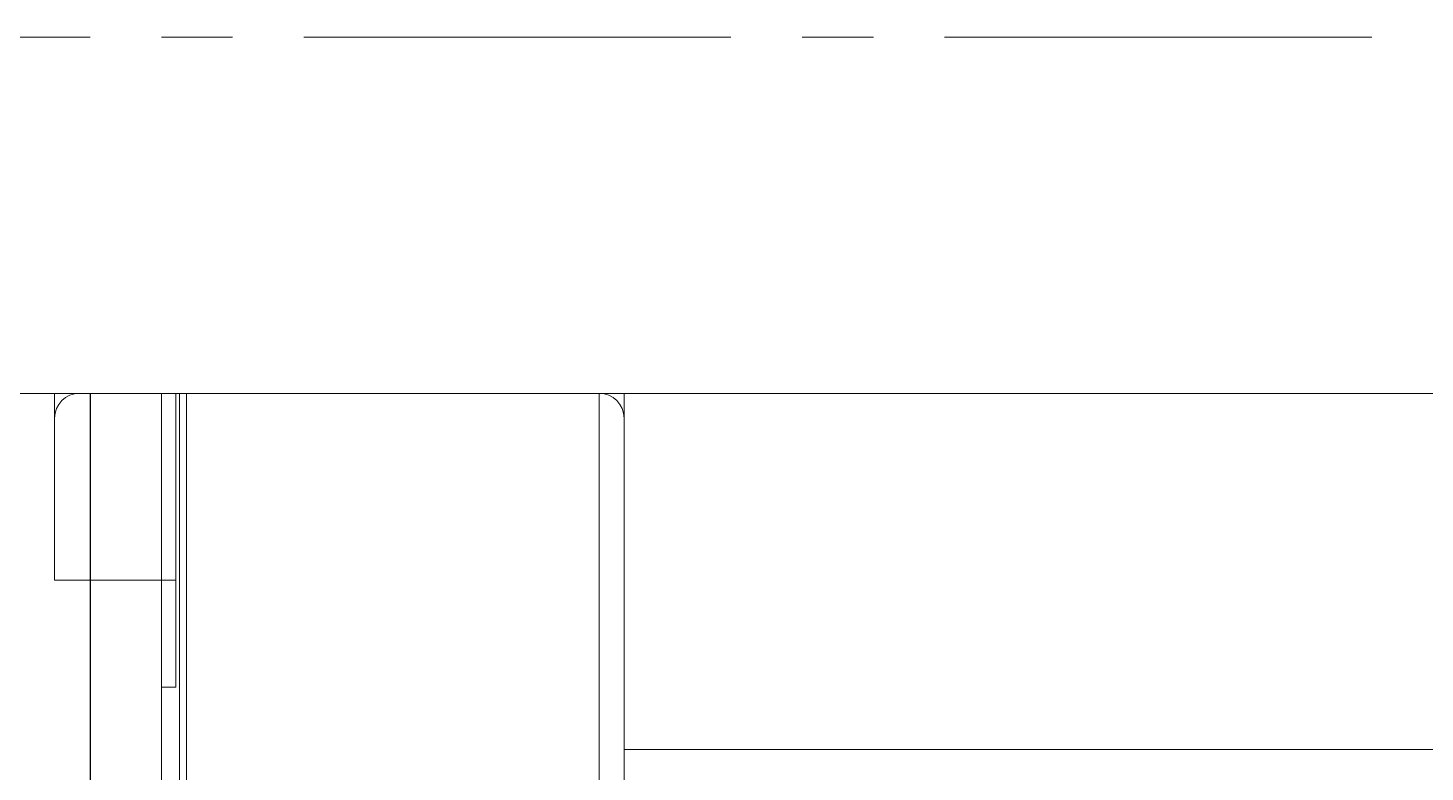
# Model space of a CAD drawing. Header units: millimetres. Extents: x -50460 to 50460, y -35640 to 35640.
# Drawn here: x -35181.99 to -35142.74, y 26596.31 to 26617.21 of the extents above; entities that cross this region are included whole.
import ezdxf

# ---------------------------------------------------------------- set-up
doc = ezdxf.new("R2010")
doc.units = ezdxf.units.MM
doc.set_wipeout_variables(frame=1)
doc.linetypes.add('点画线', pattern=[18, 12, -2, 2, -2])
for name, color, linetype, lineweight in [('EB0', 7, 'Continuous', 15), ('中心线层', 1, '点画线', 18), ('尺寸线层', 4, 'Continuous', 18), ('粗实线层', 7, 'Continuous', 15), ('粗实线层_1', 7, 'Continuous', 15), ('细实线层', 3, 'Continuous', 18)]:
    doc.layers.add(name, color=color, linetype=linetype, lineweight=lineweight)

# ---------------------------------------------------------------- blocks, each defined once
blk = doc.blocks.new('*X952')
at = {"layer": '中心线层'}
blk.add_line((1.42, 178), (27.42, 178), dxfattribs=at)
blk = doc.blocks.new('*X957')
at = {"layer": '中心线层', "linetype": '点画线', "lineweight": 18}
for p, q in [((0, 42.5), (3.4, 42.5)), ((0, 42.5), (1, 42.5)), ((0.7, 42.5), (0, 42.5)), ((0.7, 42.5), (0, 42.5)), ((0.7, 42.5), (15.3, 42.5)), ((0.7, 42.5), (15.3, 42.5)), ((1, 42.5), (3.4, 42.5)), ((1, 42.5), (3.7, 42.5)), ((1, 42.5), (3.7, 42.5)), ((1.01, 42.5), (3.51, 42.5)), ((1.01, 42.5), (3.51, 42.5)), ((3.51, 42.5), (73.49, 42.5)), ((3.51, 42.5), (73.49, 42.5)), ((16, 42.5), (15.3, 42.5)), ((16, 42.5), (15.3, 42.5)), ((15.3, 42.5), (16, 42.5)), ((15.3, 42.5), (16, 42.5)), ((15.3, 42.5), (16, 42.5)), ((15.3, 42.5), (16, 42.5)), ((16, 42.5), (61, 42.5)), ((16, 42.5), (61, 42.5))]:
    blk.add_line(p, q, dxfattribs=at)
at = {"layer": '粗实线层'}
for p, q in [((3.51, 42.5), (3.51, 85)), ((3.51, 85), (3.51, 42.5)), ((1.01, 42.5), (1.01, 82.5)), ((3.7, 66), (3.7, 42.5)), ((15.3, 42.5), (15.3, 66)), ((16, 66), (16, 42.5)), ((3, 42.5), (3, 65.3)), ((16, 62.5), (16, 42.5)), ((3.4, 60.75), (3.4, 42.5)), ((0, 57.75), (0, 42.5)), ((0.7, 42.5), (0.7, 52.5)), ((15.3, 42.5), (15.3, 52.5)), ((1, 44.018), (1, 42.764)), ((0, 42.5), (0, 27.25)), ((0.7, 32.5), (0.7, 42.5)), ((1, 42.764), (1, 42.5)), ((1, 42.5), (1.01, 42.5)), ((1, 42.5), (1.01, 42.5)), ((1, 42.5), (1, 10.85)), ((1.01, 42.5), (1.01, 2.5)), ((3, 42.5), (3.7, 42.5)), ((3, 42.5), (3.7, 42.5)), ((3, 42.5), (3.4, 42.5)), ((3, 42.5), (3.4, 42.5)), ((3, 42.5), (3, 19.7)), ((3.4, 42.5), (3.4, 24.25)), ((3.51, 42.5), (3.51, 0)), ((3.51, 0), (3.51, 42.5)), ((3.7, 42.5), (3.7, 19)), ((15.3, 32.5), (15.3, 42.5)), ((15.3, 19), (15.3, 42.5)), ((16, 42.5), (16, 22.5)), ((16, 42.5), (16, 19)), ((0.7, 32.5), (15.3, 32.5)), ((0, 27.25), (1, 27.25)), ((1, 27.25), (3.4, 27.25)), ((3, 24.25), (3.4, 24.25)), ((16, 22.5), (61, 22.5))]:
    blk.add_line(p, q, dxfattribs=at)
for centre, start, end in [((0.7, 31.8), 89.9999, 179.9975), ((15.3, 31.8), 0, 90)]:
    blk.add_arc(centre, 0.7, start, end, dxfattribs=at)
blk = doc.blocks.new('*X965')
at = {"layer": 'EB0'}
blk.add_line((0, -10), (138.5, -10), dxfattribs=at)
at = {"layer": '中心线层', "linetype": '点画线', "lineweight": 18}
blk.add_line((-15.5, 0), (143, 0), dxfattribs=at)
blk = doc.blocks.new('*X950')
at = {"layer": '粗实线层_1'}
for name, p in [('*X952', (-194, -241)), ('*X957', (-171.5, -105.5))]:
    blk.add_blockref(name, p, dxfattribs=at)
blk.add_wipeout([(-45, -63), (-45, -71.5), (-45, -71.5), (-46.5, -73), (-46.5, -73), (-91, -73), (-91, -73), (-103.5, -73), (-103.5, -73), (-185, -73), (-185, -73), (-185, -80.321), (-185, -80.321), (-196.223, -80.321), (-197.5, -75.99), (-197.499, -76.143), (-197.494, -76.295), (-197.487, -76.448), (-197.477, -76.6), (-197.464, -76.752), (-197.448, -76.904), (-197.429, -77.055), (-197.407, -77.206), (-197.382, -77.357), (-197.355, -77.507), (-197.324, -77.656), (-197.291, -77.805), (-197.255, -77.953), (-197.216, -78.101), (-197.174, -78.248), (-197.129, -78.394), (-197.082, -78.539), (-197.032, -78.683), (-196.979, -78.826), (-196.924, -78.968), (-196.865, -79.109), (-196.804, -79.249), (-196.741, -79.387), (-196.674, -79.525), (-196.606, -79.661), (-196.534, -79.796), (-196.46, -79.929), (-196.383, -80.061), (-196.304, -80.192), (-196.223, -80.321), (-197.5, -75.99), (-197.5, -63), (-197.5, -63), (-197.5, -50.01), (-196.223, -45.679), (-196.304, -45.808), (-196.383, -45.939), (-196.46, -46.071), (-196.534, -46.204), (-196.606, -46.339), (-196.674, -46.475), (-196.741, -46.613), (-196.804, -46.751), (-196.865, -46.891), (-196.924, -47.032), (-196.979, -47.174), (-197.032, -47.317), (-197.082, -47.461), (-197.129, -47.606), (-197.174, -47.752), (-197.216, -47.899), (-197.255, -48.047), (-197.291, -48.195), (-197.324, -48.344), (-197.355, -48.493), (-197.382, -48.643), (-197.407, -48.794), (-197.429, -48.945), (-197.448, -49.096), (-197.464, -49.248), (-197.477, -49.4), (-197.487, -49.552), (-197.494, -49.705), (-197.499, -49.857), (-197.5, -50.01), (-196.223, -45.679), (-185, -45.679), (-185, -45.679), (-185, -53), (-185, -53), (-103.5, -53), (-103.5, -53), (-91, -53), (-91, -53), (-46.5, -53), (-46.5, -53), (-45, -54.5), (-45, -54.5)]).dxf.layer = '粗实线层_1'
blk.add_blockref('*X965', (-185, -63), dxfattribs=at)
blk = doc.blocks.new('*X947')
at = {"layer": 'EB0'}
blk.add_blockref('*X950', (-790, 1048), dxfattribs=at)
blk = doc.blocks.new('*X805')
at = {"layer": '细实线层'}
blk.add_blockref('*X947', (-1515, 4855), dxfattribs=at)

msp = doc.modelspace()

# ---------------------------------------------------------------- block references
at = {"layer": '尺寸线层'}
msp.add_blockref('*X805', (-32704.742, 20776.945), dxfattribs=at)

doc.saveas('drawing.dxf')
